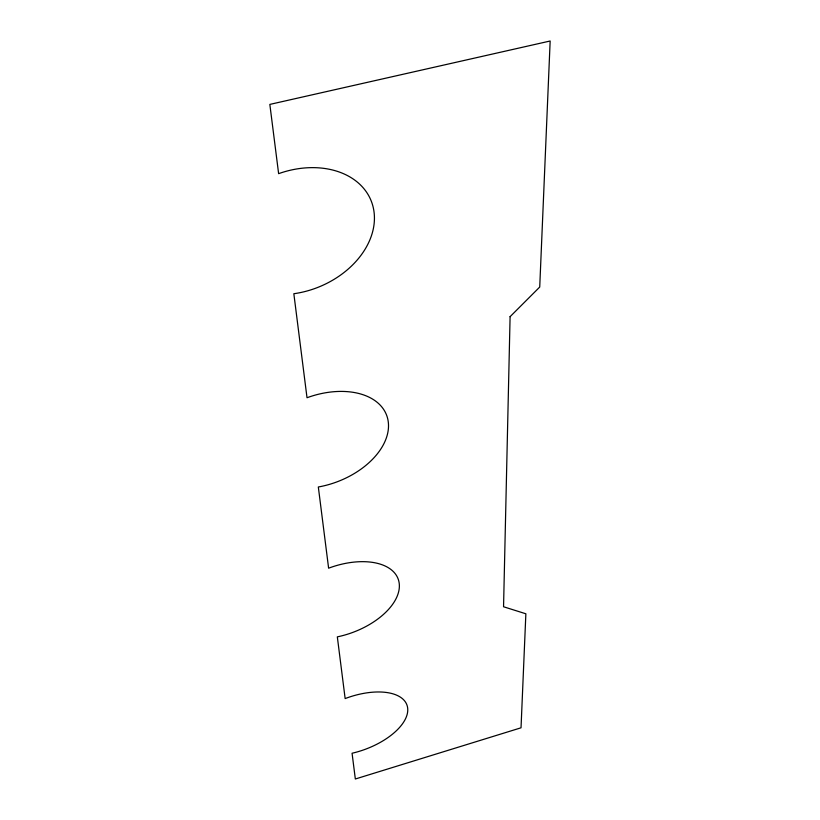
<?xml version="1.0" encoding="UTF-8"?>
<svg xmlns="http://www.w3.org/2000/svg" width="820" height="820" viewBox="0 0 820 820"><rect width="100%" height="100%" fill="white"/><g stroke="black" fill="none" stroke-linecap="round" stroke-linejoin="round"><path stroke-width="1.23" d="M510.091 316.674L503.552 606.759L525.866 613.79L521.028 727.801L355.337 779L352.067 753.242A54.561 27.275 -20.2 0 0 407.642 707.926A54.561 27.275 -20.2 0 0 345.148 698.578L337.327 636.863A61.059 34.317 -20.4 0 0 399.207 583.327A61.059 34.317 -20.4 0 0 328.615 568.188L318.324 486.988A69.485 44.649 -20.9 0 0 388.27 421.89A69.485 44.649 -20.9 0 0 307.018 397.741L293.837 293.724A80.483 60.106 -22.5 0 0 374.053 212.042A80.483 60.106 -22.5 0 0 278.626 173.666L269.841 104.406L550.159 41L539.724 287.041L510.091 316.674"/></g></svg>
